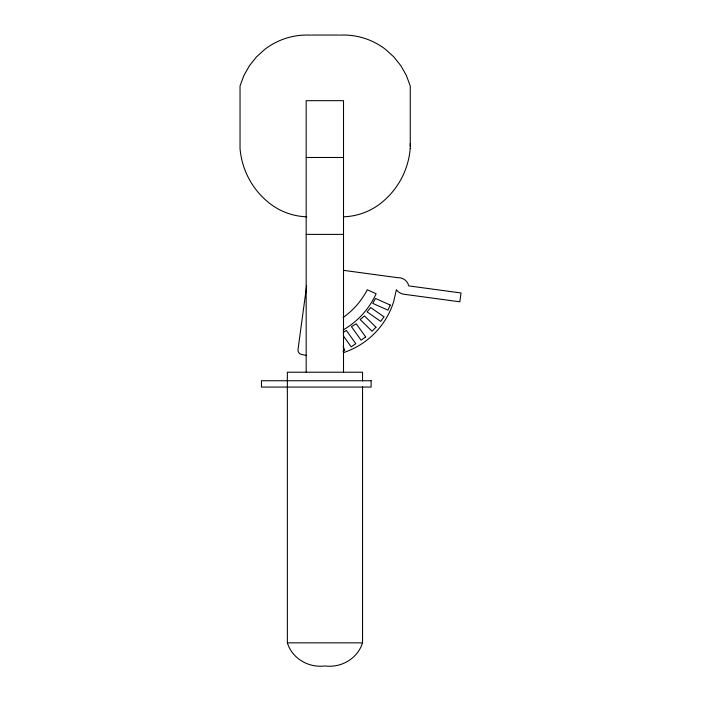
<?xml version="1.0" encoding="UTF-8"?>
<svg xmlns="http://www.w3.org/2000/svg" width="701" height="701" viewBox="0 0 701 701"><rect width="100%" height="100%" fill="white"/><g stroke="black" fill="none" stroke-linecap="round" stroke-linejoin="round"><path stroke-width="1.05" d="M410.251 145.983L410.322 143.46M306.635 285.833L298.021 349.492A4.451 4.451 0 0 0 301.553 354.452L306.416 355.425M362.54 386.4L362.54 642.843C357.641 658.686 341.124 668.088 324.949 665.95C308.773 668.088 292.256 658.686 287.357 642.843L287.357 372.213L362.54 372.213L362.54 380.95M343.139 332.388L346.373 330.469L355.784 343.621L351.219 346.89L343.341 335.884M342.947 351.113L344.699 350.456L343.183 346.417M311.752 35.05L338.539 35.05M306.171 157.488L343.516 157.488M306.171 234.379L343.516 234.379M287.357 642.843L362.54 642.843M343.551 270.358L397.669 277.675A10.69 10.69 0 0 1 408.788 285.903L461.03 292.965L459.83 301.807L403.907 294.245A10.997 10.997 0 0 1 396.398 289.688L393.708 301.491A78.398 78.398 0 0 1 343.227 352.708M410.251 148.516L410.251 85.951L406.352 75.445L400.849 65.71L393.892 56.974L385.646 49.473A68.864 68.864 0 0 0 339.354 35.155M343.516 372.213L343.516 100.672L306.171 100.672L306.171 372.213M310.937 35.155A68.864 68.864 0 0 0 264.654 49.482L256.4 56.974L249.442 65.71L243.939 75.445L240.04 85.951L240.04 148.516A77.785 77.785 0 0 0 269.999 203.649A63.502 63.502 0 0 0 306.784 216.802M410.208 148.507A77.785 77.785 0 0 1 380.292 203.649A63.502 63.502 0 0 1 343.508 216.802M343.052 317.527A76.733 76.733 0 0 0 367.254 289.758L376.13 293.719A79.923 79.923 0 0 1 343.061 330.013M390.255 305.04L387.977 310.166L372.766 303.384L375.491 298.46L390.255 305.04M383.938 316.799L380.731 321.4L367.07 311.875L370.68 307.546L383.938 316.799M375.981 327.244L372.047 331.24L360.191 319.542L364.476 315.888L375.981 327.244M365.659 336.909L361.103 340.178L351.411 326.631L356.257 323.766L365.659 336.909M371.118 380.739L261.455 380.739L261.455 387.075L371.118 387.075L371.118 380.739"/></g></svg>
